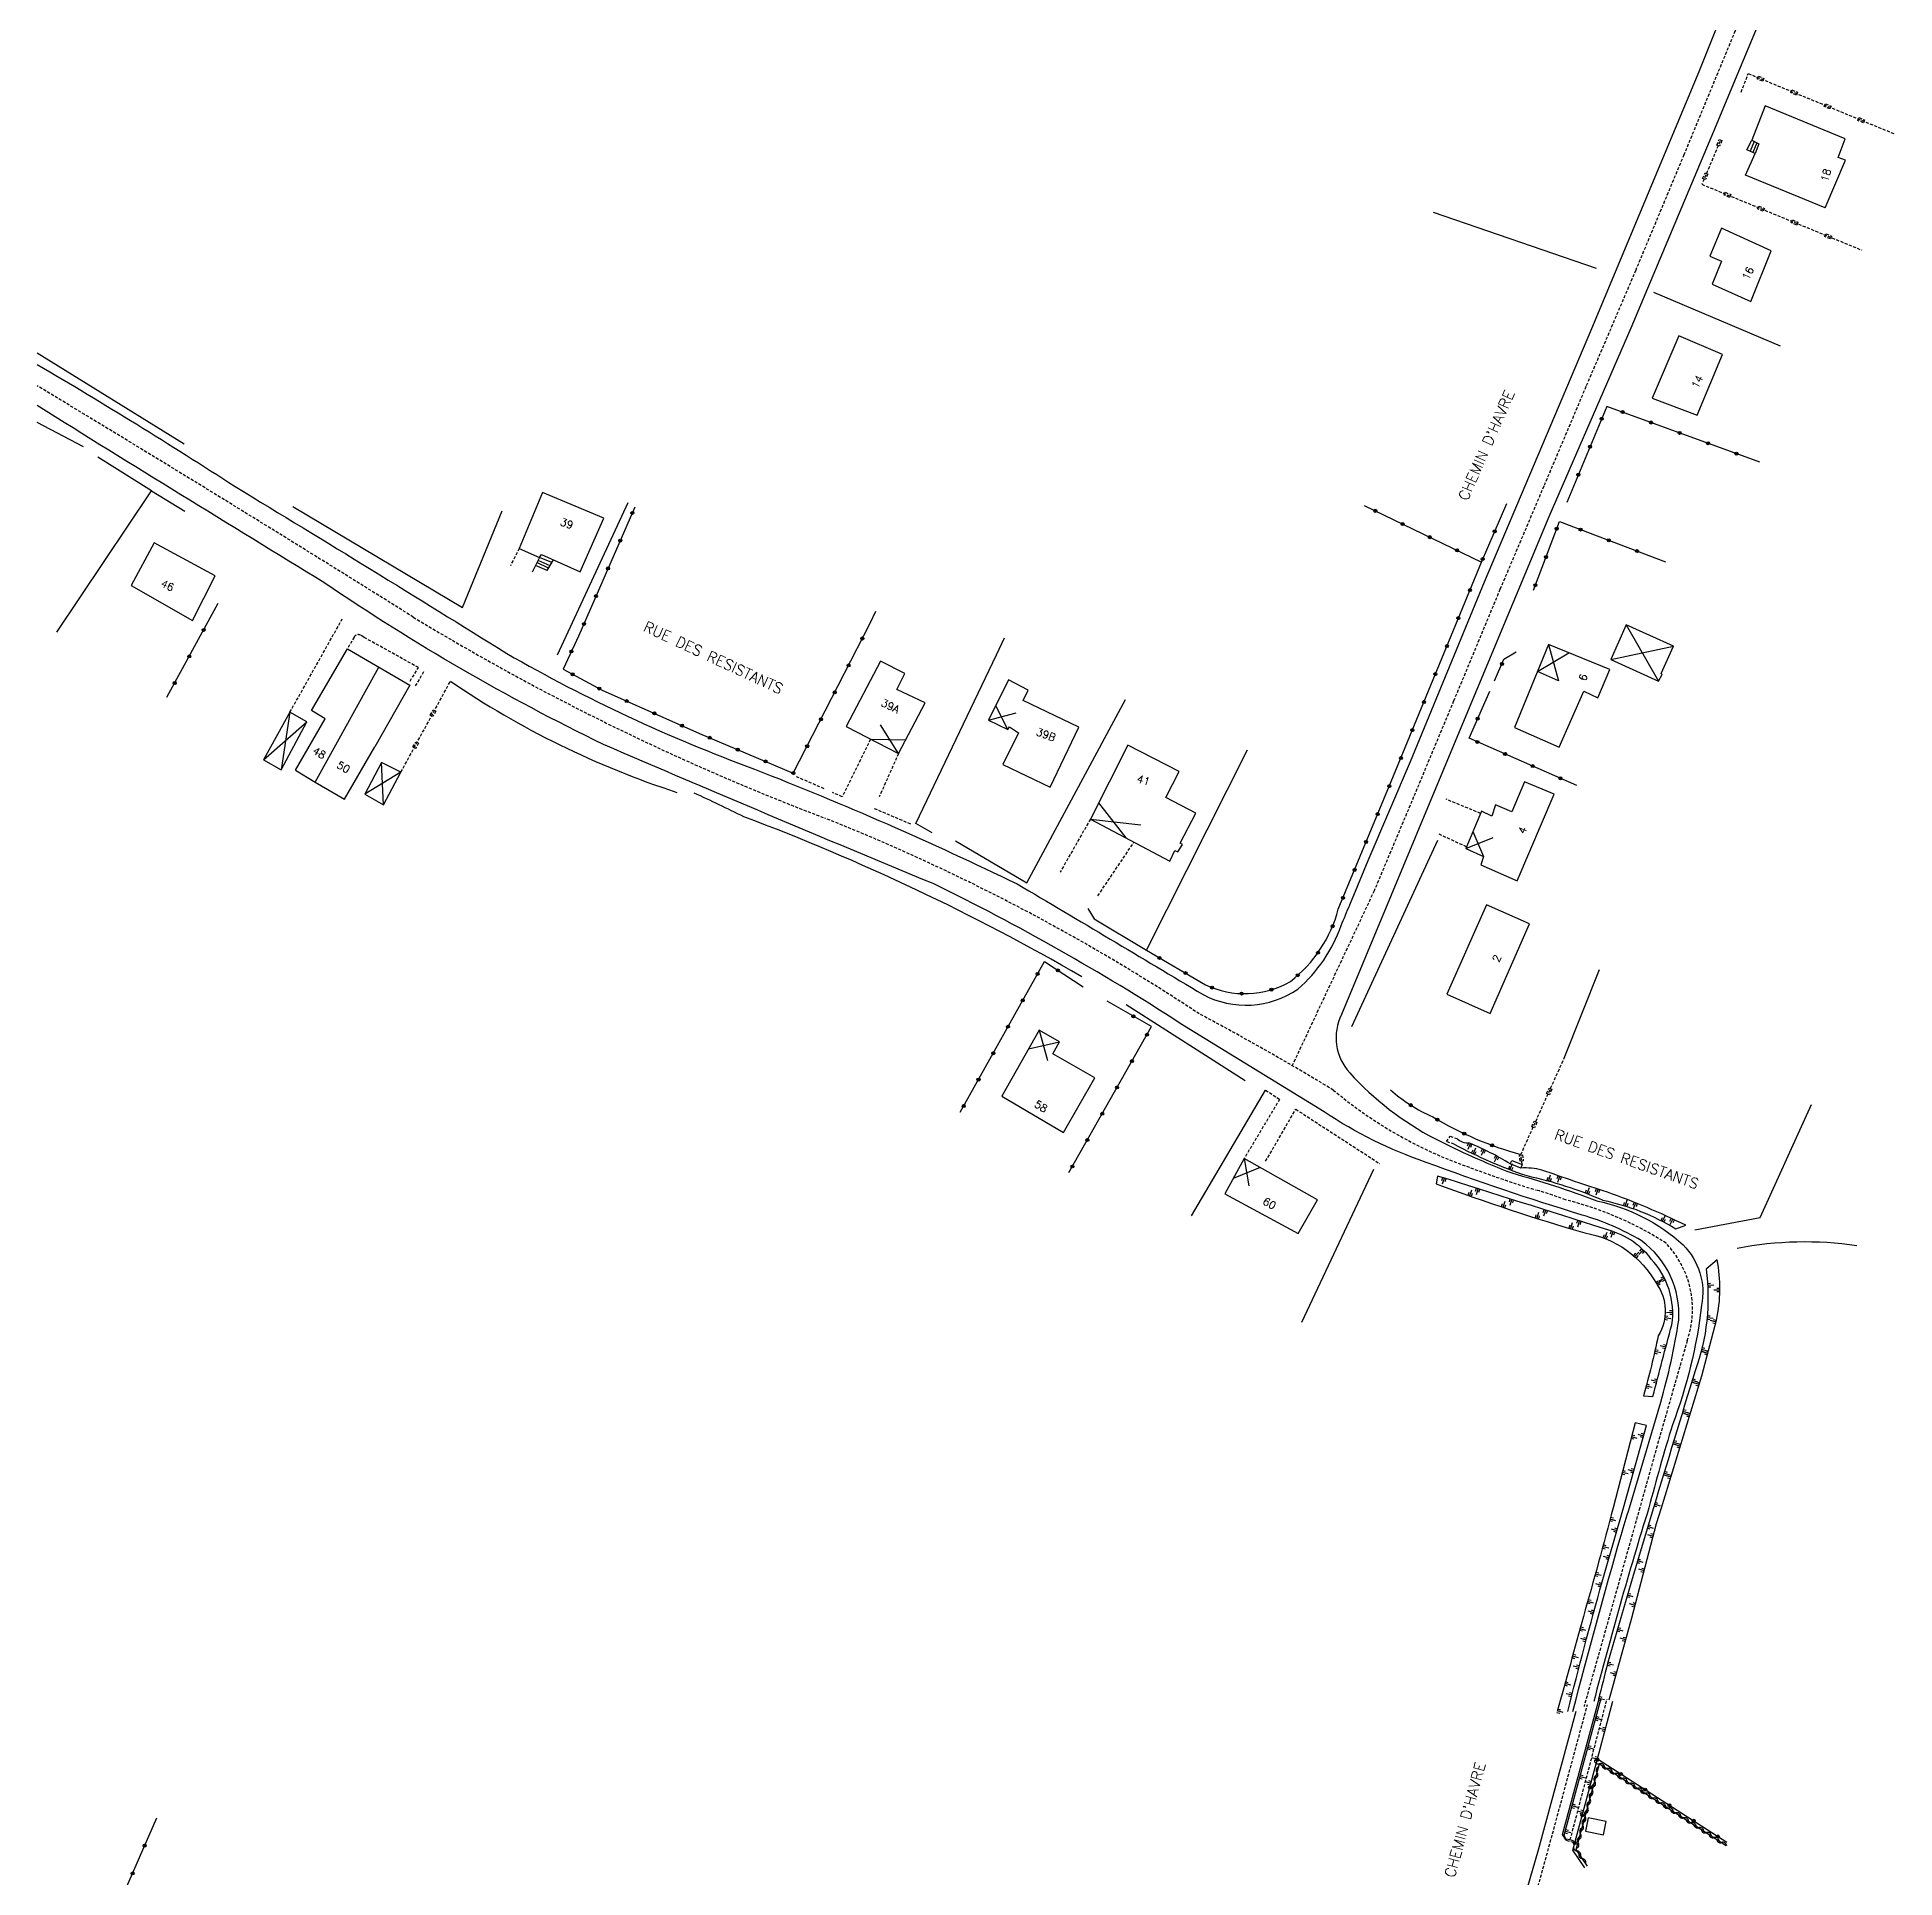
# Model space of a CAD drawing. Header units: millimetres. Extents: x 125000 to 126000, y 125000 to 126000.
# Drawn here: x 125000 to 125306.9, y 125188.9 to 125492.9 of the extents above; entities that cross this region are included whole.
import ezdxf
from ezdxf.enums import TextEntityAlignment as Align

# ---------------------------------------------------------------- set-up
doc = ezdxf.new("R2010")
doc.units = ezdxf.units.MM
doc.linetypes.add('DASHED', pattern=[0.75, 0.5, -0.25])
doc.layers.get('0').update_dxf_attribs({"linetype": 'CONTINUOUS'})
for name, color, linetype in [('W0001', 6, 'DASHED'), ('W0008', 7, 'CONTINUOUS'), ('W0100', 7, 'CONTINUOUS'), ('W0112', 1, 'DASHED'), ('W0211', 2, 'CONTINUOUS'), ('W0220', 5, 'DASHED'), ('W0310', 3, 'CONTINUOUS'), ('W0322', 7, 'CONTINUOUS'), ('W0989', 7, 'CONTINUOUS'), ('W0991', 7, 'CONTINUOUS')]:
    doc.layers.add(name, color=color, linetype=linetype)
doc.styles.get("Standard").update_dxf_attribs({"font": 'romans.shx', "width": 0.85})

# ---------------------------------------------------------------- blocks, each defined once
blk = doc.blocks.new('t211o')
at = {"color": 0, "linetype": 'Continuous'}
for p, q in [((-0.29, 0.5), (-0.29, 0)), ((0, 1), (0, 0)), ((0.29, 0.5), (0.29, 0))]:
    blk.add_line(p, q, dxfattribs=at)
blk = doc.blocks.new('t322o')
at = {"color": 0, "linetype": 'Continuous'}
for radius in [0.25, 0.15]:
    blk.add_circle((0, 0), radius, dxfattribs=at)
blk = doc.blocks.new('t310o')
at = {"color": 0, "linetype": 'Continuous'}
for centre, start, end in [((-0.5, 0.38), 216.8699, 323.1304), ((0.5, -0.37), 36.8699, 143.1303)]:
    blk.add_arc(centre, 0.625, start, end, dxfattribs=at)
blk = doc.blocks.new('OH01')
at = {"layer": 'W0322', "color": 0}
for radius in [0.25, 0.15]:
    blk.add_circle((0, 0), radius, dxfattribs=at)
blk = doc.blocks.new('OH02')
at = {"layer": 'W0112', "color": 0}
for p, q in [((-0.5, 0.25), (0.5, 0.25)), ((-0.5, -0.25), (-0.5, 0.25)), ((0.5, 0.25), (0.5, -0.25)), ((0.5, -0.25), (-0.5, -0.25))]:
    blk.add_line(p, q, dxfattribs=at)
blk = doc.blocks.new('TP15')
at = {"color": 0}
for p, q in [((-0.29, 0.5), (-0.29, 0)), ((0, 1), (0, 0)), ((0.29, 0.5), (0.29, 0))]:
    blk.add_line(p, q, dxfattribs=at)

msp = doc.modelspace()

# ---------------------------------------------------------------- linework, layer by layer
at = {"layer": 'W0001'}
msp.add_lwpolyline([(125282.97, 125500), (125280.53, 125493.95), (125272.07, 125473.49), (125264.11, 125454.42), (125255.89, 125435.2), (125248.92, 125418.74), (125241.69, 125401.72), (125234.03, 125383.28), (125227.42, 125367.44), (125220.9, 125351.93), (125207.36, 125323.06)], dxfattribs=at)
for points in [[(125000, 125435.34, -0.004383), (125062.15, 125397.13, 0.045792), (125130.14, 125363.93, -0.051862), (125192.01, 125331.59, -0.014257), (125214.15, 125319.02, 0.091243), (125236.84, 125306.18, 0.015201), (125247.58, 125302.52, -0.025407), (125252.52, 125300.87, -0.084341), (125269.13, 125293.71, -0.28134), (125272.62, 125277.63), (125267.64, 125260.24), (125264.78, 125250)], [(125264.78, 125250), (125255.58, 125217.22, 0.000001), (125255.57, 125217.17, 0.000001)]]:
    msp.add_lwpolyline(points, format="xyb", dxfattribs=at)
at = {"layer": 'W0001', "flags": 128}
msp.add_lwpolyline([(125240.94, 125163.77), (125246.98, 125183.82), (125250.33, 125196), (125256.16, 125217.53)], dxfattribs=at)
at = {"layer": 'W0008'}
for points in [[(125286.37, 125500), (125276.97, 125477.32), (125263.32, 125444.87), (125249.78, 125413.68), (125231.93, 125370.92), (125215.52, 125331.52, 0.308836), (125216.86, 125321.85, 0.087705), (125230.9, 125311, 0.02558), (125243.63, 125305.32, -0.023397), (125257.67, 125300.72, -0.134607), (125271.94, 125293.44, -0.247979), (125275, 125283.47, -0.060684), (125270.18, 125263.69, 0.011799), (125266.29, 125250, -6.792839)], [(125215.43, 125346.18, 0.000083), (125216.88, 125349.62), (125219.93, 125356.93), (125226.89, 125373.3), (125239.11, 125402.95), (125256.85, 125444.8), (125274.59, 125487.27), (125279.69, 125500)], [(125000, 125438.88, -0.011304), (125032.69, 125418.71, -0.003114), (125077.61, 125391.12, 0.042476), (125118.54, 125372.03, -0.019396), (125161.94, 125353.05, -0.001854), (125192.63, 125334.78, 0.278472), (125208.3, 125335.7, 0.13233), (125215.43, 125346.18, 0.111866)], [(125263.08, 125250), (125268.24, 125267.47, 0.033504), (125271.21, 125280.98, 0.258137), (125265.04, 125294.14, 0.06463), (125255.28, 125298.37, -0.015645), (125229.47, 125307.07, -0.062227), (125212.63, 125315.39), (125188.87, 125330.03, 0.030061), (125148.05, 125353.11, -0.003642), (125093.58, 125376.09, -0.03639), (125047.51, 125402.75, -0.002155), (125000, 125432.06, -3.496233)], [(125253.72, 125216.36, -0.007177), (125261.71, 125245.5, -0.006546), (125263.08, 125250)], [(125266.29, 125250, 0.012249), (125257.19, 125218.02, 0.012249)]]:
    msp.add_lwpolyline(points, format="xyb", dxfattribs=at)
at = {"layer": 'W0008', "flags": 128}
for points in [[(125252.65, 125195.09), (125252.01, 125196.07), (125258.11, 125218.7)], [(125254.22, 125216.36), (125247.98, 125193.47), (125239.52, 125164.3)]]:
    msp.add_lwpolyline(points, dxfattribs=at)
at = {"layer": 'W0008'}
msp.add_lwpolyline([(125258.79, 125196), (125259.23, 125198.19), (125256.26, 125198.79), (125255.82, 125196.6)], close=True, dxfattribs=at)
at = {"layer": 'W0100'}
for points in [[(125295.44, 125464.71), (125298.76, 125472.59), (125297.56, 125473.05), (125298.72, 125476.14), (125285.52, 125481.58), (125283.31, 125475.91), (125284.46, 125475.31), (125283.86, 125473.73)], [(125283.86, 125473.73), (125282.47, 125474.34), (125283.31, 125475.91)], [(125283.68, 125475.72), (125283.02, 125474.1)], [(125284.13, 125475.48), (125283.47, 125473.9)], [(125295.44, 125464.71), (125282.26, 125470.13), (125283.86, 125473.73)], [(125230.66, 125464.01), (125257.58, 125454.77)], [(125283.16, 125449.28), (125286.48, 125457.64), (125278.26, 125461.37), (125276.35, 125456.78), (125278.26, 125455.92), (125276.77, 125452.15), (125283.16, 125449.28)], [(125274.25, 125430.47), (125278.46, 125440.52), (125271.26, 125443.58), (125266.84, 125433.32), (125274.25, 125430.47)], [(125089.7, 125404.62), (125093.6, 125413.46), (125083.5, 125417.74), (125079.64, 125408.47), (125083.02, 125406.98), (125083.33, 125407.49), (125089.7, 125404.62)], [(125025.66, 125396.6), (125029.4, 125403.95), (125019.36, 125409.42), (125015.54, 125402.35), (125025.66, 125396.6)], [(125083.02, 125406.98), (125081.77, 125404.58)], [(125084.27, 125404.84), (125082.34, 125405.67)], [(125084.5, 125405.23), (125082.58, 125406.13)], [(125084.74, 125405.63), (125082.77, 125406.5)], [(125085.04, 125406.13), (125083.02, 125406.98)], [(125084.27, 125404.84), (125085.31, 125406.6)], [(125260.02, 125390.15), (125267.9, 125386.55), (125268.48, 125387.65), (125268.34, 125387.84), (125270.35, 125392.33), (125262.53, 125395.86), (125260.02, 125390.15), (125270.35, 125392.33)], [(125262.53, 125395.86), (125267.9, 125386.55)], [(125259.81, 125388.46), (125249.68, 125392.6), (125244.09, 125378.92), (125251.44, 125375.66), (125255.52, 125384.89), (125257.83, 125383.81), (125259.81, 125388.46)], [(125249.68, 125392.6), (125251.35, 125386.61), (125247.86, 125388.15), (125253.08, 125391.21)], [(125047.56, 125380.35), (125045.33, 125381.7), (125051.27, 125391.9), (125061.6, 125385.89), (125055.79, 125375.71)], [(125045.93, 125369.87), (125056.45, 125388.89)], [(125142.3, 125374.59), (125146.71, 125382.99), (125142.02, 125385.2), (125143.35, 125387.81), (125139.31, 125389.83), (125133.65, 125379.04), (125142.3, 125374.59), (125139.31, 125379.33)], [(125167.38, 125369.07), (125172.11, 125378.94), (125162.89, 125383.38), (125163.75, 125385.05), (125160.5, 125386.77), (125157.2, 125380.09), (125160.36, 125378.56), (125160.64, 125378.99), (125162.13, 125378.04), (125159.55, 125372.79), (125167.38, 125369.07)], [(125037.42, 125373.54), (125040.31, 125371.88), (125044.53, 125379.86), (125041.76, 125381.43), (125037.42, 125373.54), (125044.53, 125379.86)], [(125041.76, 125381.43), (125040.31, 125371.88)], [(125042.66, 125371.84), (125047.56, 125380.35)], [(125157.2, 125380.09), (125161.74, 125381.33)], [(125160.36, 125378.56), (125158.39, 125382.5)], [(125137.71, 125376.95), (125143.5, 125376.88)], [(125050.77, 125367.06), (125055.79, 125375.71)], [(125174.01, 125363.76), (125187.13, 125356.82), (125187.98, 125358.61), (125188.45, 125358.35), (125189.26, 125359.59), (125188.84, 125359.8), (125191.43, 125364.74), (125186.49, 125367.33), (125188.71, 125371.63), (125180.19, 125375.99), (125174.01, 125363.76), (125182.34, 125362.84)], [(125042.66, 125371.84), (125045.93, 125369.87)], [(125057.25, 125366.12), (125060.11, 125371.51), (125056.88, 125373.14), (125054.14, 125367.91), (125057.25, 125366.12), (125056.88, 125373.14)], [(125060.11, 125371.51), (125054.14, 125367.91)], [(125045.93, 125369.87), (125050.77, 125367.06)], [(125244.53, 125353.59), (125250.63, 125367.87), (125245.74, 125369.9), (125243.62, 125364.97), (125240.97, 125366.14), (125240.32, 125364.28), (125238.63, 125365.06), (125236.04, 125358.91), (125238.98, 125357.57), (125238.5, 125356.19), (125244.53, 125353.59)], [(125175.37, 125366.43), (125179.88, 125360.65)], [(125237.22, 125361.72), (125238.98, 125357.57)], [(125236.04, 125358.91), (125240.54, 125360.73)], [(125240.05, 125331.64), (125246.57, 125346.49), (125239.47, 125349.63), (125232.9, 125334.87), (125240.05, 125331.64)], [(125169.55, 125311.98), (125174.75, 125321.04), (125167.8, 125325.01), (125168.91, 125326.97), (125165.57, 125328.88), (125159.36, 125318.02), (125169.55, 125311.98)], [(125165.57, 125328.88), (125166.95, 125323.9)], [(125163.81, 125325.8), (125168.91, 125326.97)], [(125208.36, 125295.32), (125211.52, 125300.89), (125199.42, 125307.71), (125196.22, 125301.9), (125208.36, 125295.32)], [(125202.06, 125306.23), (125197.61, 125304.43)], [(125199.42, 125307.71), (125200.18, 125303.17)], [(125243.37, 125306.81), (125243.62, 125307.39), (125245.37, 125306.74), (125245.13, 125306.13), (125243.37, 125306.81)]]:
    msp.add_lwpolyline(points, dxfattribs=at)
at = {"layer": 'W0112'}
for points in [[(125281.54, 125483.85), (125282.7, 125486.91), (125306.93, 125476.93)], [(125278.03, 125475.69), (125275.04, 125468.62), (125301.45, 125457.76)], [(125079.64, 125408.47), (125078.2, 125405.63)], [(125041.76, 125381.43), (125050.42, 125396.85)], [(125061.61, 125386.55), (125063.01, 125388.8), (125053.95, 125393.82)], [(125060.11, 125371.51), (125068.27, 125386.55)], [(125062.52, 125385.76), (125063.92, 125388.19)], [(125137.71, 125376.95), (125133.02, 125367.46), (125131.41, 125368.15)], [(125142.3, 125374.59), (125139.13, 125367.46)], [(125130.03, 125368.79), (125125.34, 125370.81)], [(125138.3, 125365.53), (125144.46, 125362.91)], [(125238.49, 125364.71), (125232.79, 125367.05)], [(125174.01, 125363.76), (125169.02, 125355.02)], [(125236.15, 125359.18), (125231.4, 125361.38)], [(125175.25, 125351.09), (125181.21, 125359.95)], [(125245.37, 125306.74), (125245.14, 125308.37), (125252.29, 125324.27)], [(125202.97, 125319.01), (125205.27, 125317.48), (125199.42, 125307.71)], [(125202.97, 125307.25), (125207.95, 125315.85), (125221.82, 125306.86)], [(125234.14, 125310.07), (125232.86, 125310.5), (125233.46, 125311.42), (125234.54, 125310.99)]]:
    msp.add_lwpolyline(points, dxfattribs=at)
msp.add_lwpolyline([(125053.95, 125393.82), (125053.45, 125394.13, 0.418245), (125052.37, 125393.84), (125051.27, 125391.9)], format="xyb", dxfattribs=at)
msp.add_lwpolyline([(125253.91, 125194.97), (125252.69, 125195.27), (125252.65, 125195.09), (125253.86, 125194.8)], close=True, dxfattribs=at)
at = {"layer": 'W0211'}
for points in [[(125234.14, 125310.07, 0.041949), (125246.11, 125304.88, -0.05062), (125258.7, 125300.81, -0.086382), (125270.74, 125296.09), (125272.37, 125296.67, 0.031043), (125259.44, 125302.13, -0.005286), (125248.61, 125305.8, 0.081664), (125245.13, 125306.13, -4.864912)], [(125243.37, 125306.81, 0.044731), (125236.66, 125310.23, -0.216806), (125234.54, 125310.99, 0.406961)], [(125231.14, 125303.52, 0.017396), (125255.7, 125295.42, -0.229907), (125267.52, 125287.04, -0.303105), (125267.84, 125278.44, -0.017136), (125265.4, 125268.5), (125266.96, 125268.4, -0.00464), (125270.09, 125280.25, 0.227687), (125266.69, 125291.09, 0.172349), (125258.94, 125296.08, 0.00171), (125231.39, 125304.81), (125231.14, 125303.52)], [(125268.35, 125250), (125275.03, 125271.8), (125277.46, 125281.01, 0.102733), (125277.56, 125290.99), (125275.73, 125289.44, -0.122515), (125273.92, 125272.62, 0.000289), (125267.04, 125250, -0.028156)], [(125260.37, 125250, -0.007152), (125255.46, 125232.07, -0.001716), (125251.14, 125216.36, -0.001716)], [(125252.9, 125216.36, -0.008802), (125258.59, 125237.81, -0.001734), (125262.09, 125250)], [(125267.04, 125250), (125263.69, 125238.84), (125259.47, 125224.3, -0.000393), (125257.95, 125218.38, -0.000393)]]:
    msp.add_lwpolyline(points, format="xyb", dxfattribs=at)
for points in [[(125262.09, 125250), (125265.88, 125263.59), (125264.01, 125264.06), (125260.37, 125250)], [(125259.7, 125218.31), (125263.46, 125231.83), (125267.57, 125247.44), (125268.35, 125250)], [(125252.65, 125195.09), (125252.27, 125195.94), (125258.39, 125218.59)]]:
    msp.add_lwpolyline(points, dxfattribs=at)
at = {"layer": 'W0211', "flags": 128}
msp.add_lwpolyline([(125257.82, 125208.53), (125260.31, 125218.08)], dxfattribs=at)
at = {"layer": 'W0220', "flags": 128}
msp.add_lwpolyline([(125253.29, 125195.14), (125259.39, 125218.43)], dxfattribs=at)
at = {"layer": 'W0310'}
for points in [[(125267.04, 125450.78), (125287.96, 125441.96)], [(125000, 125440.79), (125024.27, 125425.78)], [(125007.66, 125425.24), (125000, 125429.26)], [(125018.87, 125418), (125010, 125423.55)], [(125003.23, 125394.63), (125018.87, 125418), (125024.38, 125414.63)], [(125042.22, 125415.4), (125070.26, 125398.7), (125076.81, 125414.67)], [(125097.6, 125416), (125085.91, 125390.85)], [(125147.89, 125361.51), (125145.16, 125363.02), (125158.5, 125390.89), (125159.82, 125393.72)], [(125151.71, 125360.17), (125163.54, 125353.22), (125179.81, 125383.53)], [(125173.62, 125349.02), (125174.65, 125347.32), (125183.27, 125342.11), (125199.95, 125375.2)], [(125217.22, 125329.52), (125231.43, 125360.3)], [(125252.29, 125324.27), (125258.12, 125338.92)], [(125179.92, 125333.16), (125199.59, 125320.58)], [(125190.72, 125298.26), (125202.97, 125319.01)], [(125220.77, 125305.91), (125208.9, 125280.64)]]:
    msp.add_lwpolyline(points, dxfattribs=at)
for points in [[(125068.27, 125386.55, 0.071088), (125105.7, 125368.19, 0.158314)], [(125172.58, 125337.74, 0.041675), (125116.75, 125364.16, 0.006175), (125108.55, 125368.08, -3.194745)]]:
    msp.add_lwpolyline(points, format="xyb", dxfattribs=at)
at = {"layer": 'W0310', "flags": 128}
msp.add_lwpolyline([(125256.13, 125190.84), (125254.27, 125193.55), (125258.12, 125207.74), (125279.04, 125194.26)], dxfattribs=at)
at = {"layer": 'W0322'}
for points in [[(125284.61, 125422.74), (125259.34, 125431.94), (125252.72, 125416.05)], [(125098.75, 125415.3), (125089.51, 125394.09), (125086.91, 125388.52), (125093.33, 125385.08), (125109.45, 125377.91), (125124.93, 125371.34), (125137.64, 125396.12), (125138.54, 125398.09)], [(125219.26, 125415.57), (125238.61, 125406.22), (125242.82, 125415.88)], [(125247.24, 125401.61), (125251.5, 125412.94), (125269.01, 125406.25)], [(125021.45, 125383.91), (125029.91, 125399.41)], [(125240.79, 125386.59), (125242.35, 125390.17), (125244.38, 125391.42)], [(125254.36, 125369.34), (125236.58, 125377.13), (125240.01, 125384.92)], [(125152.51, 125315.34), (125166.42, 125340.23), (125172.84, 125336.04)], [(125170.48, 125305.39), (125184.12, 125329.49), (125176.78, 125333.68)], [(125007.92, 125171.7), (125019.77, 125198.78)]]:
    msp.add_lwpolyline(points, dxfattribs=at)
for points in [[(125183.27, 125342.11), (125193.04, 125336.41, 0.248323), (125207.06, 125336.97, 0.166201), (125214.97, 125348.89), (125223.71, 125369.96), (125238.61, 125406.22)], [(125223.58, 125319.07, 0.077107), (125230.58, 125314.57, 0.067317), (125245.14, 125308.37)]]:
    msp.add_lwpolyline(points, format="xyb", dxfattribs=at)
at = {"layer": 'W0322', "flags": 128}
msp.add_lwpolyline([(125255.72, 125190.56), (125253.73, 125193.46), (125257.82, 125208.53), (125279.18, 125194.76)], dxfattribs=at)
at = {"layer": 'W0989'}
msp.add_lwpolyline([(125273.9, 125295.93), (125284.65, 125297.95), (125293.17, 125316.63)], dxfattribs=at)
msp.add_lwpolyline([(125280.85, 125292.91, -0.08377), (125300.67, 125293.36, 0.787775)], format="xyb", dxfattribs=at)

# ---------------------------------------------------------------- block references
at = {"layer": 'W0112'}
for p, rotation in [((125284.74, 125486.07), 337.599133153046), ((125290.29, 125483.79), 337.599133153046), ((125295.83, 125481.5), 337.599133153046), ((125301.38, 125479.21), 337.599133153046), ((125277.94, 125475.47), 247.0641138208954), ((125275.6, 125469.95), 247.0641138208954), ((125279.26, 125466.89), 337.6504407274351), ((125284.81, 125464.6), 337.6504407274351), ((125290.36, 125462.32), 337.6504407274351), ((125295.91, 125460.04), 337.6504407274351), ((125065.41, 125381.27), 61.51017636907432), ((125062.55, 125376), 61.51017636907432), ((125249.83, 125318.79), 65.80482879356413), ((125247.37, 125313.32), 65.80482879356413), ((125245.22, 125307.8), 97.83676988964292)]:
    msp.add_blockref('OH02', p, dxfattribs=dict(at, rotation=rotation))
at = {"layer": 'W0211'}
for name, p, rotation in [('TP15', (125236.79, 125310.17), 157.9574778771245), ('TP15', (125237.23, 125308.5), 334.2616906236748), ('TP15', (125239.05, 125309.18), 154.6053434787187), ('TP15', (125241.25, 125308.06), 151.2532090803128), ('TP15', (125243.34, 125305.87), 339.1594581344252), ('TP15', (125232.5, 125304.46), 162.6027401214365), ('TP15', (125249.72, 125304), 344.6636603829282), ('TP15', (125251.58, 125304.77), 160.979036533915), ('TP15', (125256.04, 125301.91), 338.8439641786313), ('TP15', (125236.64, 125301.54), 340.6629624158119), ('TP15', (125238.09, 125302.7), 162.5233614330282), ('TP15', (125242.18, 125299.64), 341.5648389619947), ('TP15', (125243.67, 125300.94), 162.4439827446199), ('TP15', (125257.89, 125302.64), 161.6842816057735), ('TP15', (125262.36, 125299.87), 342.7023524009767), ('TP15', (125264.14, 125300.36), 158.1182673993459), ('TP15', (125247.75, 125297.84), 342.4667155081773), ('TP15', (125249.25, 125299.17), 162.3646040562116), ('TP15', (125253.34, 125296.12), 343.3685920543601), ('TP15', (125254.83, 125297.39), 162.2852253678033), ('TP15', (125268.5, 125297.35), 332.5869196963619), ('TP15', (125270.24, 125297.7), 154.7475665835719), ('TP15', (125258.97, 125294.53), 338.8180379457079), ('TP15', (125260.41, 125295.65), 160.3963891640766), ('TP15', (125263.95, 125291.5), 318.5972255297455), ('TP15', (125265.35, 125292.58), 136.028863907907), ('TP15', (125267.58, 125286.95), 305.0817012522214), ('TP15', (125268.87, 125287.94), 116.2842593249806), ('TP15', (125276, 125286.74), 273.3670823540737), ('TP15', (125278.02, 125286.02), 89.53134979597445), ('TP15', (125268.91, 125281.39), 261.7929721062482), ('TP15', (125270.22, 125282.3), 90.7273538159716), ('TP15', (125275.9, 125281.4), 264.6360030082825), ('TP15', (125277.39, 125280.73), 75.18038498092412), ('TP15', (125267.27, 125275.81), 257.1503603776111), ('TP15', (125269.1, 125276.58), 75.02096486249901), ('TP15', (125275, 125276.15), 255.9049236624913), ('TP15', (125276.02, 125275.57), 75.18038498092412), ('TP15', (125265.85, 125270.13), 254.9057266180577), ('TP15', (125267.61, 125270.92), 75.52898519808178), ('TP15', (125273.44, 125271.04), 253.0683101328723), ('TP15', (125274.61, 125270.42), 72.97919717334463), ('TP15', (125271.88, 125265.93), 253.0832489252978), ('TP15', (125273.04, 125265.32), 72.97919717334463), ('TP15', (125263.41, 125261.73), 255.454584588792), ('TP15', (125265.42, 125261.92), 74.4369175670257), ('TP15', (125270.33, 125260.82), 253.0981877177235), ('TP15', (125271.48, 125260.21), 72.97919717334463), ('TP15', (125261.89, 125255.87), 255.454584588792), ('TP15', (125263.79, 125256.09), 74.4369175670257), ('TP15', (125268.78, 125255.71), 253.113126510149), ('TP15', (125269.92, 125255.11), 72.97919717334463), ('TP15', (125267.23, 125250.6), 253.1280653025747), ('TP15', (125259.88, 125248.13), 255.3571722407413), ('TP15', (125261.01, 125246.28), 73.86791254598783), ('TP15', (125267.02, 125245.35), 75.26327489590182), ('TP15', (125266.11, 125246.9), 253.2604873195756), ('TP15', (125258.68, 125243.59), 254.94339430756), ('TP15', (125259.72, 125241.77), 74.01493179851823), ('TP15', (125264.41, 125241.25), 253.2604873195756), ('TP15', (125257.44, 125239.07), 254.5296163743787), ('TP15', (125265.52, 125239.65), 75.26327489590182), ('TP15', (125258.43, 125237.25), 74.19646354919296), ('TP15', (125262.74, 125235.59), 253.8254921161336), ('TP15', (125256.17, 125234.55), 254.1158384411974), ('TP15', (125257.17, 125232.73), 74.62305032760828), ('TP15', (125264.02, 125233.94), 75.26327489590182), ('TP15', (125254.91, 125230.03), 254.7672836353806), ('TP15', (125261.1, 125229.92), 253.8254921161336), ('TP15', (125255.94, 125228.2), 75.04963710602364), ('TP15', (125262.46, 125228.25), 74.44384547939877), ('TP15', (125253.67, 125225.5), 254.6539637164275), ('TP15', (125254.75, 125223.67), 75.47622388443897), ('TP15', (125259.46, 125224.25), 255.6097958021037), ('TP15', (125260.88, 125222.56), 74.44384547939877), ('TP15', (125252.42, 125220.98), 254.5406437974743), ('TP15', (125253.59, 125219.12), 75.90281066285432), ('TP15', (125257.99, 125218.54), 255.522861552062), ('TP15', (125251.17, 125216.45), 254.4273238785212), ('t211o', (125257.49, 125215.25), 254.8869984433067), ('t211o', (125259.08, 125213.37), 75.37481881019853), ('t211o', (125256.18, 125210.42), 254.8869984433396), ('t211o', (125257.82, 125208.53), 75.37481880967677), ('t211o', (125254.88, 125205.59), 254.8869984431742), ('t211o', (125256.73, 125204.54), 74.82623164902097), ('t211o', (125253.58, 125200.76), 254.8869984435318), ('t211o', (125255.43, 125199.71), 74.82623164931246), ('t211o', (125252.44, 125196.56), 254.8869984433709)]:
    msp.add_blockref(name, p, dxfattribs=dict(at, rotation=rotation))
at = {"layer": 'W0310'}
for p, rotation in [((125258.13, 125207.73), 327.2023635689844), ((125257.34, 125204.85), 74.82623164897787), ((125257.73, 125206.3), 74.82623164897787), ((125259.39, 125206.92), 327.2023635689844), ((125260.65, 125206.1), 327.2023635689844), ((125261.91, 125205.29), 327.2023635689844), ((125263.17, 125204.48), 327.2023635689844), ((125256.55, 125201.96), 74.82623164897787), ((125256.94, 125203.41), 74.82623164897787), ((125264.43, 125203.67), 327.2023635689844), ((125265.7, 125202.85), 327.2023635689844), ((125266.96, 125202.04), 327.2023635689844), ((125268.22, 125201.23), 327.2023635689844), ((125255.37, 125197.61), 74.82623164897787), ((125255.77, 125199.06), 74.82623164897787), ((125256.16, 125200.51), 74.82623164897787), ((125269.48, 125200.42), 327.2023635689844), ((125270.74, 125199.6), 327.2023635689844), ((125272, 125198.79), 327.2023635689844), ((125273.26, 125197.98), 327.2023635689844), ((125254.59, 125194.72), 74.82623164897787), ((125254.98, 125196.17), 74.82623164897787), ((125274.52, 125197.17), 327.2023635689844), ((125275.78, 125196.35), 327.2023635689844), ((125277.04, 125195.54), 327.2023635689844), ((125278.3, 125194.73), 327.2023635689844), ((125254.44, 125193.31), 124.4158205283534), ((125255.29, 125192.08), 124.4158205283534)]:
    msp.add_blockref('t310o', p, dxfattribs=dict(at, rotation=rotation))
at = {"layer": 'W0322'}
for name, p, rotation in [('OH01', (125258.49, 125429.9), 247.3767943969762), ('OH01', (125261.96, 125430.99), 159.9960035808319), ('OH01', (125266.66, 125429.28), 159.9960035808319), ('OH01', (125271.36, 125427.56), 159.9960035808319), ('OH01', (125276.06, 125425.85), 159.9960035808319), ('OH01', (125256.57, 125425.28), 247.3767943969762), ('OH01', (125280.75, 125424.14), 159.9960035808319), ('OH01', (125254.64, 125420.67), 247.3767943969762), ('OH01', (125098.34, 125414.35), 246.455300011713), ('OH01', (125221.09, 125414.69), 334.2041983468428), ('OH01', (125225.59, 125412.51), 334.2041983468428), ('OH01', (125230.09, 125410.34), 334.2041983468428), ('OH01', (125240.82, 125411.3), 66.44411493578168), ('OH01', (125251.06, 125411.75), 69.38064864711964), ('OH01', (125254.99, 125411.6), 339.0841557605562), ('OH01', (125096.34, 125409.77), 246.455300011713), ('OH01', (125234.59, 125408.16), 334.2041983468428), ('OH01', (125249.3, 125407.07), 69.38064864711964), ('OH01', (125259.66, 125409.82), 339.0841557605562), ('OH01', (125264.33, 125408.03), 339.0841557605562), ('OH01', (125094.34, 125405.18), 246.455300011713), ('OH01', (125238.82, 125406.72), 66.44411493578168), ('OH01', (125236.71, 125401.6), 67.6679973565697), ('OH01', (125247.54, 125402.4), 69.38064864711964), ('OH01', (125092.34, 125400.6), 246.455300011713), ('OH01', (125027.52, 125395.03), 61.36251264036025), ('OH01', (125090.35, 125396.01), 246.455300011713), ('OH01', (125234.81, 125396.97), 67.6679973565697), ('OH01', (125136.34, 125393.6), 62.85261007699858), ('OH01', (125232.91, 125392.35), 67.6679973565697), ('OH01', (125025.12, 125390.64), 61.36251264036025), ('OH01', (125088.28, 125391.46), 245.0014855319189), ('OH01', (125134.06, 125389.15), 62.85261007699858), ('OH01', (125242.01, 125389.4), 66.477922140013), ('OH01', (125022.72, 125386.25), 61.36251264036025), ('OH01', (125088.46, 125387.69), 331.8481543963529), ('OH01', (125231.01, 125387.72), 67.6679973565697), ('OH01', (125092.86, 125385.33), 331.8481543963529), ('OH01', (125097.42, 125383.26), 336.0110211950326), ('OH01', (125131.78, 125384.7), 62.85261007699858), ('OH01', (125229.11, 125383.1), 67.6679973565697), ('OH01', (125101.98, 125381.23), 336.0110211950326), ('OH01', (125129.5, 125380.25), 62.85261007699858), ('OH01', (125237.99, 125380.35), 66.22681230308892), ('OH01', (125106.55, 125379.2), 336.0110211950326), ('OH01', (125111.13, 125377.2), 337.0152263860826), ('OH01', (125227.21, 125378.47), 67.6679973565697), ('OH01', (125237.94, 125376.53), 156.3415456723394), ('OH01', (125115.74, 125375.24), 337.0152263860826), ('OH01', (125120.34, 125373.29), 337.0152263860826), ('OH01', (125127.22, 125375.8), 62.85261007699858), ('OH01', (125225.31, 125373.85), 67.6679973565697), ('OH01', (125242.52, 125374.53), 156.3415456723394), ('OH01', (125124.94, 125371.36), 62.85261007699858), ('OH01', (125247.1, 125372.52), 156.3415456723394), ('OH01', (125251.68, 125370.51), 156.3415456723394), ('OH01', (125223.41, 125369.22), 67.46453841812847), ('OH01', (125221.49, 125364.6), 67.46453841812847), ('OH01', (125219.57, 125359.99), 67.46453841812847), ('OH01', (125217.66, 125355.37), 67.46453841812847), ('OH01', (125215.74, 125350.75), 67.46453841812847), ('OH01', (125214.02, 125346.06), 67.57273337760131), ('OH01', (125185.42, 125340.85), 329.7541491276853), ('OH01', (125211.61, 125341.69), 54.62125951188683), ('OH01', (125165.28, 125338.2), 60.81572875865015), ('OH01', (125168.65, 125338.77), 326.8824167247403), ('OH01', (125189.74, 125338.33), 329.7541491276853), ('OH01', (125208.28, 125337.98), 41.66978564617236), ('OH01', (125162.84, 125333.83), 60.81572875865015), ('OH01', (125194.13, 125335.94), 338.9049996426319), ('OH01', (125199, 125334.95), 358.0088840341782), ('OH01', (125203.94, 125335.6), 17.11276842572447), ('OH01', (125181.12, 125331.2), 150.2827968820352), ('OH01', (125160.4, 125329.47), 60.81572875865015), ('OH01', (125183.36, 125328.15), 60.49657094696911), ('OH01', (125157.97, 125325.1), 60.81572875865015), ('OH01', (125180.9, 125323.79), 60.49657094696911), ('OH01', (125155.53, 125320.74), 60.81572875865015), ('OH01', (125178.43, 125319.44), 60.49657094696911), ('OH01', (125153.09, 125316.37), 60.81572875865015), ('OH01', (125175.97, 125315.09), 60.49657094696911), ('OH01', (125226.95, 125316.52), 327.3834959516857), ('OH01', (125231.34, 125314.13), 330.0715567423512), ('OH01', (125235.77, 125311.82), 334.9207739399696), ('OH01', (125173.51, 125310.74), 60.49657094696911), ('OH01', (125240.38, 125309.89), 339.7699911375881), ('OH01', (125171.05, 125306.39), 60.49657094696911), ('t322o', (125257.78, 125208.4), 74.82623164898112), ('t322o', (125261.7, 125206.03), 327.2023635690355), ('t322o', (125256.54, 125203.81), 74.82623164898112), ('t322o', (125265.69, 125203.45), 327.2023635690355), ('t322o', (125255.29, 125199.23), 74.82623164898112), ('t322o', (125269.68, 125200.88), 327.2023635690355), ('t322o', (125273.68, 125198.31), 327.2023635690355), ('t322o', (125277.67, 125195.73), 327.2023635690355), ('OH01', (125017.76, 125194.2), 66.36929482540779), ('t322o', (125254.05, 125194.65), 74.82623164898112), ('OH01', (125015.76, 125189.62), 66.36929482540779)]:
    msp.add_blockref(name, p, dxfattribs=dict(at, rotation=rotation))

# ---------------------------------------------------------------- texts
at = {"layer": 'W0989'}
for s, rotation, p in [("CHEMIN D'HAVRE", 66.3669, (125239.43, 125425.52)), ('RUE DES RESISTANTS', 335.0077, (125111.73, 125390.44)), ('RUE DES RESISTANTS', 340.482, (125262.63, 125307.6)), ("CHEMIN D'HAVRE", 74.7694, (125235.91, 125198.47))]:
    msp.add_text(s, height=1.75, rotation=rotation, dxfattribs=at).set_placement(p, align=Align.MIDDLE)
at = {"layer": 'W0991'}
for s, rotation, p in [('18', 74.232, (125295.54, 125470.13)), ('16', 64.1538, (125282.66, 125453.92)), ('14', 63.4092, (125274.3, 125436.01)), ('39', 339.7644, (125087.51, 125412.6)), ('46', 335.0507, (125021.53, 125402.37)), ('6', 71.5458, (125255.42, 125387.18)), ('39A', 334.1187, (125140.96, 125382.44)), ('39B', 340.2216, (125166.68, 125377.72)), ('48', 328.9196, (125046.62, 125374.71)), ('50', 329.8544, (125050.61, 125372.36)), ('41', 342.6643, (125182.8, 125370.2)), ('4', 67.8112, (125245.43, 125361.93)), ('2', 65.2987, (125241.14, 125340.76)), ('58', 327.9227, (125165.86, 125316.32)), ('60', 330.8299, (125203.6, 125300.29))]:
    msp.add_text(s, height=1.25, rotation=rotation, dxfattribs=at).set_placement(p, align=Align.MIDDLE)

doc.saveas('drawing.dxf')
